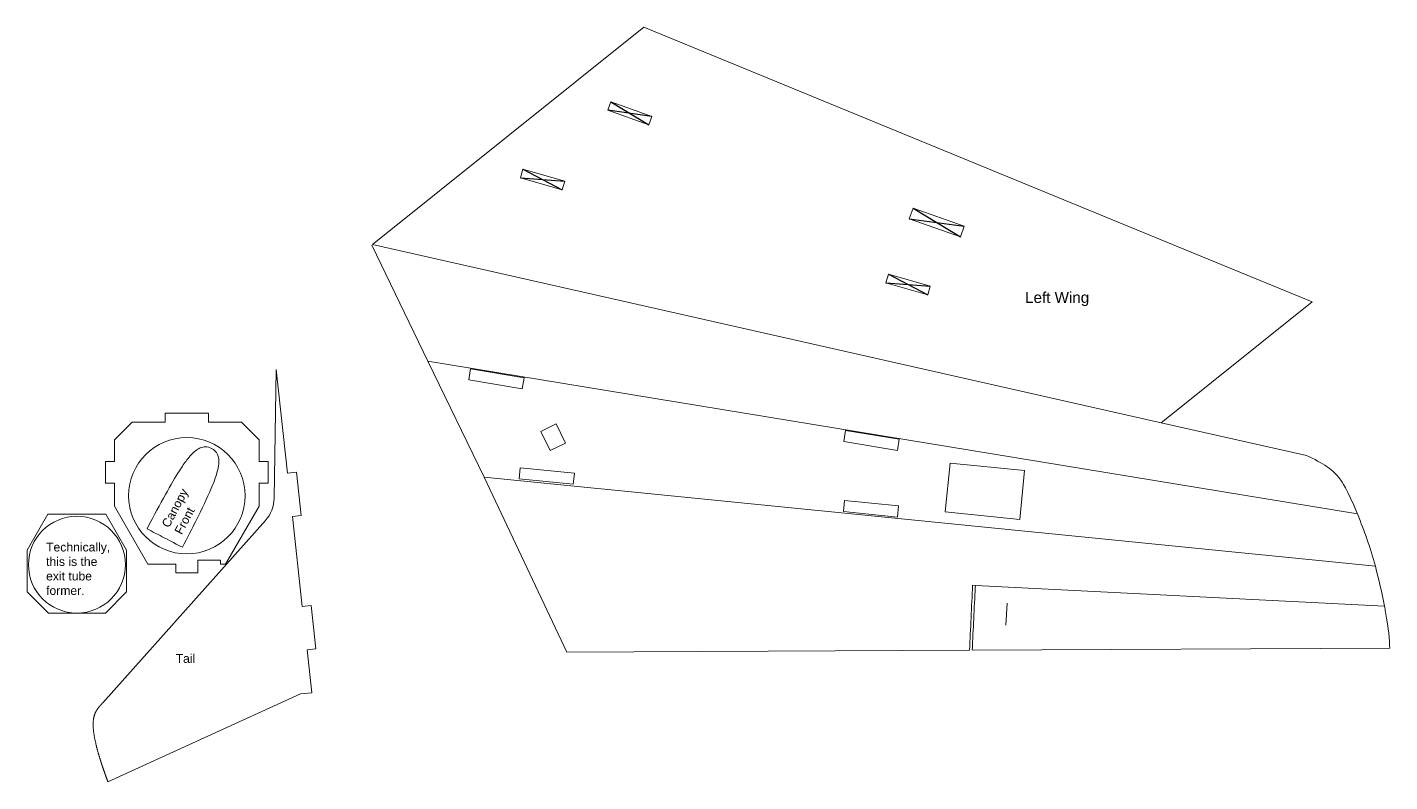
# Model space of a CAD drawing. Header units: inches. Extents: x -33 to 54.4, y -21.2 to 36.
# Drawn here: x -33 to -1.63, y 16.37 to 33.74 of the extents above; entities that cross this region are included whole.
import ezdxf

# ---------------------------------------------------------------- set-up
doc = ezdxf.new("R2010")
doc.units = ezdxf.units.IN
doc.header["$MEASUREMENT"] = 0
doc.layers.add('Info', color=7, linetype='Continuous')
doc.layers.add('Scaler', color=7, linetype='Continuous')
doc.styles.get("Standard").update_dxf_attribs({"font": 'arial.ttf'})

msp = doc.modelspace()

# ---------------------------------------------------------------- linework, layer by layer
at = {"color": 5, "lineweight": 0}
for p, q in [((-25.047, 28.734), (-18.806, 33.739)), ((-18.806, 33.739), (-5.386, 28.226)), ((-23.774, 26.05), (-25.061, 28.723)), ((-6.896, 24.631), (-3.42, 27.418)), ((-22.475, 23.385), (-23.774, 26.05)), ((-27.312, 22.901), (-27.265, 25.864)), ((-27.265, 25.864), (-27.002, 23.472)), ((-6.896, 24.631), (-3.553, 23.878)), ((-27.002, 23.472), (-26.797, 23.494)), ((-26.797, 23.494), (-26.687, 22.5)), ((-20.578, 19.35), (-22.475, 23.385)), ((-31.256, 18.19), (-27.515, 22.381)), ((-26.687, 22.5), (-26.892, 22.478)), ((-26.892, 22.478), (-26.664, 20.403)), ((-11.235, 20.893, 0), (-11.172, 20.89, 0)), ((-26.664, 20.403), (-26.459, 20.426)), ((-26.459, 20.426), (-26.35, 19.432)), ((-11.245, 19.396), (-1.634, 19.444)), ((-26.35, 19.432), (-26.555, 19.409)), ((-26.555, 19.409), (-26.445, 18.415)), ((-20.578, 19.35), (-11.307, 19.396)), ((-26.707, 18.398), (-31.138, 16.371)), ((-26.445, 18.415), (-26.707, 18.398))]:
    msp.add_line(p, q, dxfattribs=at)
at = {"color": 1, "linetype": 'Continuous', "lineweight": 0}
for p, q in [((-19.586, 31.962), (-19.565, 32.022)), ((-19.196, 31.891), (-19.565, 32.022)), ((-21.608, 30.391), (-21.585, 30.47)), ((-21.585, 30.47), (-21.029, 30.31))]:
    msp.add_line(p, q, dxfattribs=at)
at = {"color": 1, "lineweight": 0}
for p, q in [((-6.896, 24.631), (-25.047, 28.734)), ((-23.774, 26.05), (-2.38, 22.535)), ((-22.475, 23.385), (-1.964, 21.33)), ((-1.757, 20.411, 0.001), (-11.172, 20.89, 0)), ((-10.468, 19.978), (-10.442, 20.478)), ((-10.442, 20.478), (-10.442, 20.478))]:
    msp.add_line(p, q, dxfattribs=at)
at = {"color": 5, "linetype": 'Continuous', "lineweight": 0}
msp.add_line((-3.42, 27.418), (-5.386, 28.226), dxfattribs=at)
at = {"color": 1, "lineweight": 0}
for points in [[(-19.196, 31.891), (-18.622, 31.687), (-18.691, 31.492), (-19.634, 31.827), (-19.586, 31.962)], [(-21.029, 30.31), (-20.624, 30.194), (-20.681, 29.995), (-21.642, 30.271), (-21.608, 30.391)]]:
    msp.add_lwpolyline(points, dxfattribs=at)
for points in [[(-12.607, 29.575), (-11.429, 29.156), (-11.515, 28.913), (-12.693, 29.332)], [(-13.174, 28.056), (-12.213, 27.78), (-12.27, 27.581), (-13.231, 27.857)], [(-22.834, 25.62), (-22.792, 25.875), (-21.559, 25.672), (-21.6, 25.417)], [(-12.924, 24.254), (-12.966, 23.999), (-14.199, 24.202), (-14.158, 24.456)], [(-20.402, 23.474), (-20.428, 23.217), (-21.672, 23.343), (-21.646, 23.599)], [(-12.94, 22.721), (-12.966, 22.464), (-14.21, 22.59), (-14.184, 22.846)]]:
    msp.add_lwpolyline(points, close=True, dxfattribs=at)
at = {"color": 5, "lineweight": 0}
for points in [[(-27.658, 24.243), (-27.658, 23.745), (-27.452, 23.745), (-27.452, 23.245), (-27.658, 23.245), (-27.658, 22.717), (-28.429, 21.382), (-28.549, 21.382), (-28.549, 21.468), (-29.072, 21.468), (-29.072, 21.176), (-29.572, 21.176), (-29.572, 21.382), (-30.216, 21.382), (-30.986, 22.717), (-30.986, 23.245), (-31.192, 23.245), (-31.192, 23.745), (-30.986, 23.745), (-30.986, 24.243), (-30.581, 24.648), (-29.822, 24.648), (-29.822, 24.855), (-28.822, 24.855), (-28.822, 24.648), (-28.063, 24.648)], [(-21.177, 24.436), (-20.823, 24.609), (-20.607, 24.166), (-20.962, 23.994)], [(-10.152, 22.409), (-11.867, 22.581), (-11.753, 23.708), (-10.038, 23.536)], [(-31.186, 22.527), (-30.709, 21.7), (-30.709, 20.739), (-31.197, 20.251), (-32.507, 20.251), (-32.995, 20.739), (-32.995, 21.7), (-32.518, 22.527)]]:
    msp.add_lwpolyline(points, close=True, dxfattribs=at)
for centre, radius in [((-29.322, 22.955), 1.339), ((-31.852, 21.368), 1.115)]:
    msp.add_circle(centre, radius, dxfattribs=at)
msp.add_arc((-28.112, 22.913), 0.8, 318.2495, 359.0879, dxfattribs=at)
for points, degree, knots in [([(-28.752, 24.044), (-28.8, 24.068), (-28.847, 24.081), (-28.893, 24.082), (-28.934, 24.083), (-28.974, 24.074), (-29.014, 24.057), (-29.049, 24.042), (-29.085, 24.02), (-29.121, 23.991), (-29.183, 23.942), (-29.248, 23.872), (-29.32, 23.778), (-29.373, 23.709), (-29.431, 23.626), (-29.493, 23.527), (-29.586, 23.383), (-29.691, 23.203), (-29.815, 22.98), (-29.937, 22.763), (-30.076, 22.502), (-30.238, 22.194)], 3, [0.5, 0.5, 0.5, 0.5, 0.5648183, 0.5648183, 0.5648183, 0.6212337, 0.6212337, 0.6212337, 0.6703357, 0.6703357, 0.6703357, 0.7547774, 0.7547774, 0.7547774, 0.8175898, 0.8175898, 0.8175898, 0.9099089, 0.9099089, 0.9099089, 1, 1, 1, 1]), ([(-29.424, 21.768), (-29.308, 21.99), (-29.206, 22.189), (-29.117, 22.366), (-28.964, 22.671), (-28.85, 22.912), (-28.767, 23.108), (-28.705, 23.254), (-28.659, 23.376), (-28.629, 23.48), (-28.607, 23.558), (-28.593, 23.625), (-28.587, 23.686), (-28.578, 23.774), (-28.587, 23.846), (-28.615, 23.906), (-28.642, 23.964), (-28.687, 24.009), (-28.752, 24.044)], 3, [0, 0, 0, 0, 0.0648183, 0.0648183, 0.0648183, 0.1762877, 0.1762877, 0.1762877, 0.2592048, 0.2592048, 0.2592048, 0.3208832, 0.3208832, 0.3208832, 0.4115355, 0.4115355, 0.4115355, 0.5, 0.5, 0.5, 0.5]), ([(-2.376, 22.534), (-2.621, 23.124), (-2.731, 23.273), (-2.855, 23.44), (-2.946, 23.531), (-3.207, 23.713), (-3.366, 23.797), (-3.553, 23.878)], 3, [0, 0, 0, 0, 3.889632, 3.889632, 9.451706, 9.451706, 14.915795, 14.915795, 14.915795, 14.915795]), ([(-29.424, 21.768), (-29.494, 21.806), (-29.536, 21.827), (-29.696, 21.91), (-29.747, 21.938), (-29.914, 22.025), (-29.966, 22.051), (-30.125, 22.135), (-30.167, 22.158), (-30.238, 22.194)], 3, [-2.11681, -2.11681, -2.11681, -2.11681, -1.511975, -1.511975, -1.058745, -1.058745, -0.605296, -0.605296, -0.000001, -0.000001, -0.000001, -0.000001]), ([(-1.634, 19.444), (-1.64, 19.646, 0), (-1.662, 19.882, 0), (-1.739, 20.319, 0.001), (-1.748, 20.364, 0.001), (-1.757, 20.411, 0.001)], 3, [0, 0, 0, 0, 1.236568, 1.236568, 1.378215, 1.378215, 1.378215, 1.378215]), ([(-31.302, 16.84), (-31.311, 16.868), (-31.337, 16.952), (-31.378, 17.089), (-31.425, 17.267), (-31.465, 17.472), (-31.485, 17.667), (-31.476, 17.825), (-31.442, 17.948), (-31.386, 18.041), (-31.334, 18.103), (-31.294, 18.147), (-31.269, 18.176), (-31.256, 18.19)], 5, [-0.8483882, -0.8483882, -0.8483882, -0.8483882, -0.8483882, -0.8483882, -0.8, -0.7, -0.6, -0.5, -0.4, -0.3, -0.2, -0.1, 0, 0, 0, 0, 0, 0]), ([(-31.138, 16.371), (-31.163, 16.437), (-31.199, 16.535), (-31.232, 16.63), (-31.264, 16.721), (-31.293, 16.81), (-31.302, 16.84)], 5, [-1, -1, -1, -1, -1, -1, -0.9, -0.8483882, -0.8483882, -0.8483882, -0.8483882, -0.8483882, -0.8483882])]:
    msp.add_open_spline(points, degree=degree, knots=knots, dxfattribs=at)
for points in [[(-1.964, 21.33), (-2.083, 21.761), (-2.21, 22.13), (-2.38, 22.535)], [(-1.757, 20.411, 0.001), (-1.814, 20.712, 0.001), (-1.888, 21.038, 0.001), (-1.964, 21.33, 0.002)]]:
    msp.add_open_spline(points, degree=3, dxfattribs=at)
at = {"color": 5, "lineweight": 0, "extrusion": (-0.998706, 0.048433, 0.015526)}
msp.add_open_spline([(-11.235, 20.893, 0), (-11.259, 20.394, 0), (-11.283, 19.895, 0), (-11.307, 19.396)], degree=3, dxfattribs=at)
msp.add_open_spline([(-11.172, 20.89, 0), (-11.173, 20.878, 0), (-11.173, 20.865, 0), (-11.198, 20.367, 0), (-11.221, 19.882, 0), (-11.245, 19.396)], degree=3, knots=[-3.038828, -3.038828, -3.038828, -3.038828, -2.961411, -2.961411, 0, 0, 0, 0], dxfattribs=at)
at = {"layer": 'Scaler'}
for p, q in [((-19.565, 32.022), (-18.691, 31.492)), ((-18.622, 31.687), (-19.634, 31.827)), ((-21.585, 30.47), (-20.681, 29.995)), ((-21.642, 30.271), (-20.624, 30.194)), ((-12.607, 29.575), (-11.515, 28.913)), ((-12.693, 29.332), (-11.429, 29.156)), ((-13.174, 28.056), (-12.27, 27.581)), ((-13.231, 27.857), (-12.213, 27.78))]:
    msp.add_line(p, q, dxfattribs=at)

# ---------------------------------------------------------------- texts
at = {"layer": 'Info', "attachment_point": 1}
for s, width, insert, char_height in [('Left Wing', 2.38739, (-10.027, 27.644), 0.25), ('Technically, this is the exit tube former.', 1.39243, (-32.561, 21.872), 0.2), ('Tail', 2.13449, (-29.578, 19.308), 0.2)]:
    msp.add_mtext_dynamic_manual_height_columns(s, width=width, gutter_width=1, heights=[0], dxfattribs=dict(at, insert=insert, char_height=char_height))
at = {"layer": 'Info', "insert": (-29.912, 22.295), "char_height": 0.2, "attachment_point": 1, "rotation": 61.971}
msp.add_mtext_dynamic_manual_height_columns('Canopy Front', width=1.09989, gutter_width=1, heights=[0], dxfattribs=at)

doc.saveas('drawing.dxf')
